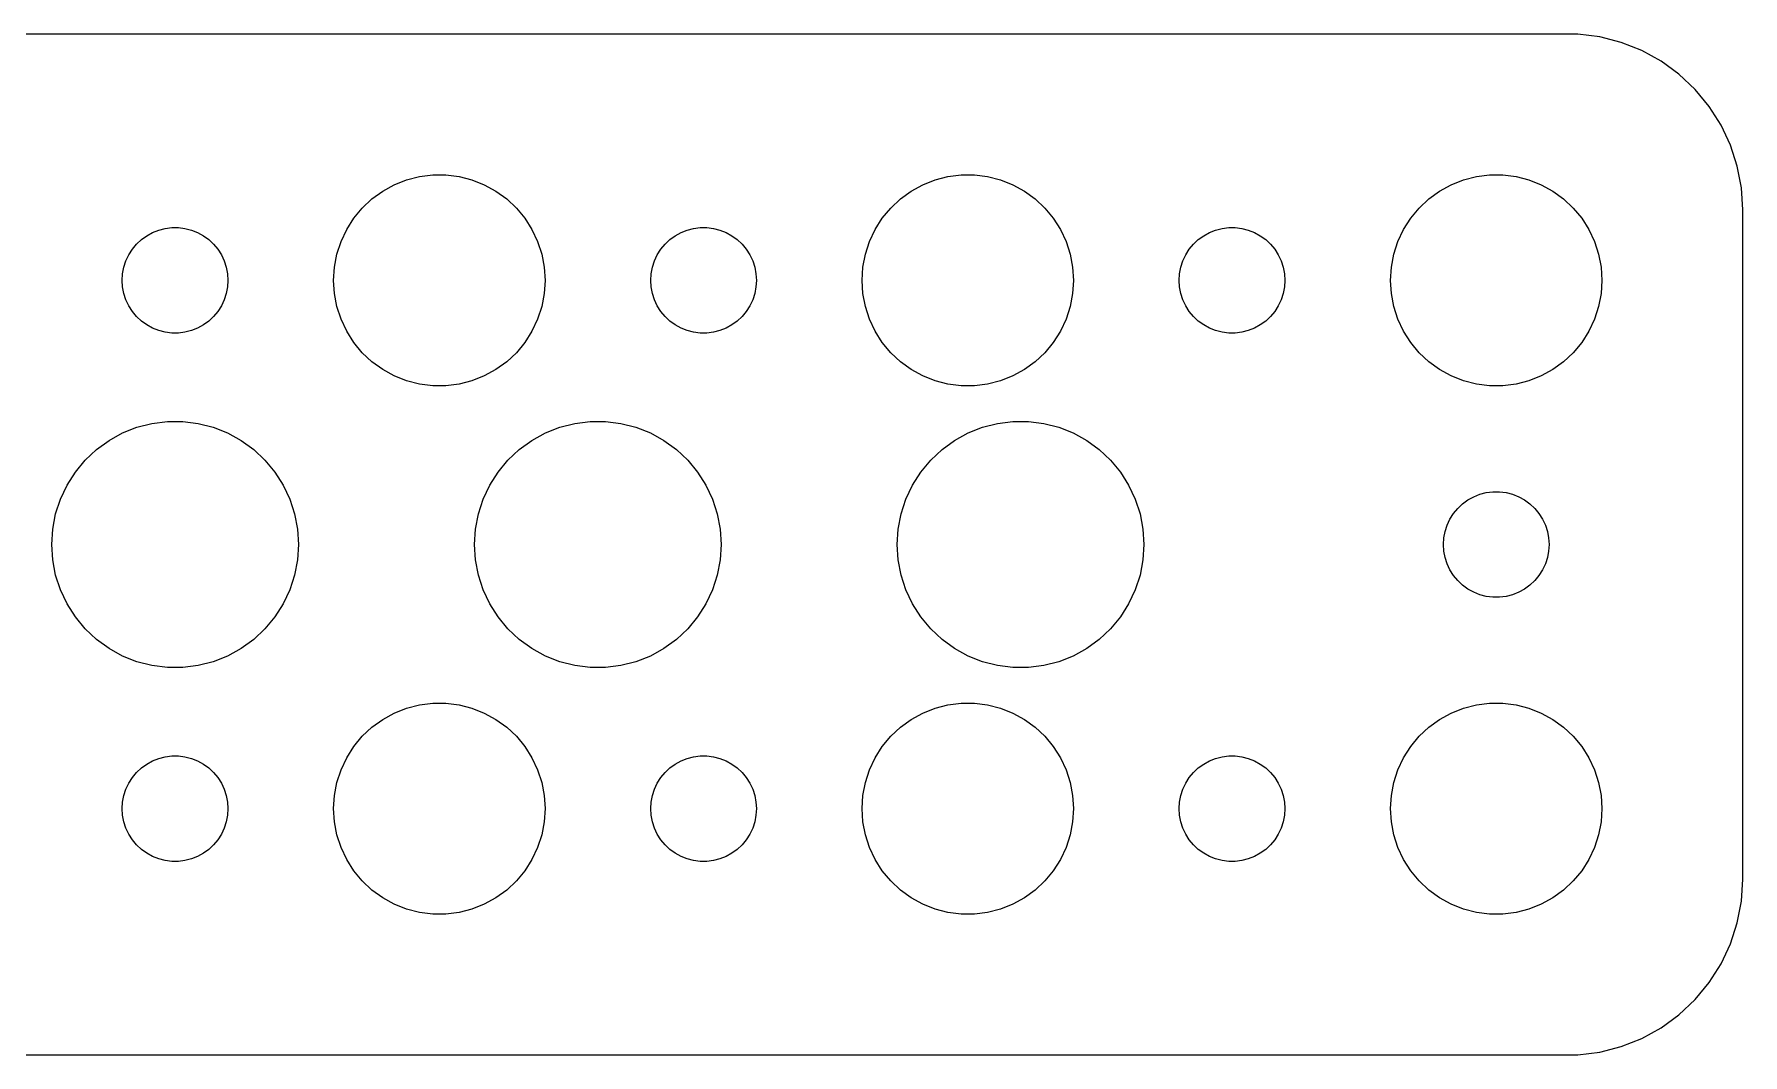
# Model space of a CAD drawing. Header units: metres. Extents: x -44.5 to 44.5, y -14.5 to 14.5.
# Drawn here: x -4 to 44.5, y -14.49 to 14.49 of the extents above; entities that cross this region are included whole.
import ezdxf

# ---------------------------------------------------------------- set-up
doc = ezdxf.new("R2010")
doc.units = ezdxf.units.M

msp = doc.modelspace()

# ---------------------------------------------------------------- linework, layer by layer
for p, q in [((39.8139, 14.4901), (-39.8139, 14.4901)), ((40.4369, 14.4114), (39.8139, 14.4901)), ((41.0451, 14.2553), (40.4369, 14.4114)), ((41.6289, 14.0241), (41.0451, 14.2553)), ((42.1791, 13.7216), (41.6289, 14.0241)), ((42.6871, 13.3526), (42.1791, 13.7216)), ((43.1448, 12.9227), (42.6871, 13.3526)), ((43.5451, 12.4389), (43.1448, 12.9227)), ((43.8815, 11.9088), (43.5451, 12.4389)), ((44.1489, 11.3406), (43.8815, 11.9088)), ((44.3429, 10.7434), (44.1489, 11.3406)), ((44.4606, 10.1267), (44.3429, 10.7434)), ((5.89252, 10.033), (6.22266, 10.2145)), ((6.22266, 10.2145), (6.57294, 10.3532)), ((6.57294, 10.3532), (6.93785, 10.4469)), ((6.93785, 10.4469), (7.31161, 10.4941)), ((7.31161, 10.4941), (7.68837, 10.4941)), ((7.68837, 10.4941), (8.06213, 10.4469)), ((8.06213, 10.4469), (8.42705, 10.3532)), ((8.42705, 10.3532), (8.77733, 10.2145)), ((8.77733, 10.2145), (9.10747, 10.033)), ((20.8925, 10.033), (21.2227, 10.2145)), ((21.2227, 10.2145), (21.5729, 10.3532)), ((21.5729, 10.3532), (21.9379, 10.4469)), ((21.9379, 10.4469), (22.3116, 10.4941)), ((22.3116, 10.4941), (22.6884, 10.4941)), ((22.6884, 10.4941), (23.0621, 10.4469)), ((23.0621, 10.4469), (23.427, 10.3532)), ((23.427, 10.3532), (23.7773, 10.2145)), ((23.7773, 10.2145), (24.1075, 10.033)), ((35.8925, 10.033), (36.2227, 10.2145)), ((36.2227, 10.2145), (36.5729, 10.3532)), ((36.5729, 10.3532), (36.9379, 10.4469)), ((36.9379, 10.4469), (37.3116, 10.4941)), ((37.3116, 10.4941), (37.6884, 10.4941)), ((37.6884, 10.4941), (38.0621, 10.4469)), ((38.0621, 10.4469), (38.427, 10.3532)), ((38.427, 10.3532), (38.7773, 10.2145)), ((38.7773, 10.2145), (39.1075, 10.033)), ((5.31308, 9.55363), (5.58772, 9.81154)), ((5.58772, 9.81154), (5.89252, 10.033)), ((9.10747, 10.033), (9.41226, 9.81154)), ((9.41226, 9.81154), (9.6869, 9.55363)), ((20.3131, 9.55363), (20.5877, 9.81154)), ((20.5877, 9.81154), (20.8925, 10.033)), ((24.1075, 10.033), (24.4123, 9.81154)), ((24.4123, 9.81154), (24.6869, 9.55363)), ((35.3131, 9.55363), (35.5877, 9.81154)), ((35.5877, 9.81154), (35.8925, 10.033)), ((39.1075, 10.033), (39.4123, 9.81154)), ((39.4123, 9.81154), (39.6869, 9.55363)), ((44.5, 9.5), (44.4606, 10.1267)), ((4.87108, 8.94525), (5.07294, 9.26335)), ((5.07294, 9.26335), (5.31308, 9.55363)), ((9.6869, 9.55363), (9.92705, 9.26335)), ((9.92705, 9.26335), (10.1289, 8.94525)), ((19.8711, 8.94525), (20.0729, 9.26335)), ((20.0729, 9.26335), (20.3131, 9.55363)), ((24.6869, 9.55363), (24.927, 9.26335)), ((24.927, 9.26335), (25.1289, 8.94525)), ((34.8711, 8.94525), (35.0729, 9.26335)), ((35.0729, 9.26335), (35.3131, 9.55363)), ((39.6869, 9.55363), (39.927, 9.26335)), ((39.927, 9.26335), (40.1289, 8.94525)), ((44.5, -9.5), (44.5, 9.5)), ((-0.956131, 8.65576), (-0.803726, 8.76648)), ((-0.803726, 8.76648), (-0.638657, 8.85724)), ((-0.638657, 8.85724), (-0.463516, 8.92657)), ((-0.463516, 8.92657), (-0.281067, 8.97342)), ((-0.281067, 8.97342), (-0.094177, 8.99704)), ((-0.094177, 8.99704), (0.094177, 8.99704)), ((0.094177, 8.99704), (0.281067, 8.97342)), ((0.281067, 8.97342), (0.463516, 8.92657)), ((0.463516, 8.92657), (0.638657, 8.85724)), ((0.638657, 8.85724), (0.803726, 8.76648)), ((0.803726, 8.76648), (0.956131, 8.65576)), ((4.71066, 8.60437), (4.87108, 8.94525)), ((10.1289, 8.94525), (10.2893, 8.60437)), ((14.0439, 8.65576), (14.1963, 8.76648)), ((14.1963, 8.76648), (14.3613, 8.85724)), ((14.3613, 8.85724), (14.5365, 8.92657)), ((14.5365, 8.92657), (14.7189, 8.97342)), ((14.7189, 8.97342), (14.9058, 8.99704)), ((14.9058, 8.99704), (15.0942, 8.99704)), ((15.0942, 8.99704), (15.2811, 8.97342)), ((15.2811, 8.97342), (15.4635, 8.92657)), ((15.4635, 8.92657), (15.6387, 8.85724)), ((15.6387, 8.85724), (15.8037, 8.76648)), ((15.8037, 8.76648), (15.9561, 8.65576)), ((19.7107, 8.60437), (19.8711, 8.94525)), ((25.1289, 8.94525), (25.2893, 8.60437)), ((29.0439, 8.65576), (29.1963, 8.76648)), ((29.1963, 8.76648), (29.3613, 8.85724)), ((29.3613, 8.85724), (29.5365, 8.92657)), ((29.5365, 8.92657), (29.7189, 8.97342)), ((29.7189, 8.97342), (29.9058, 8.99704)), ((29.9058, 8.99704), (30.0942, 8.99704)), ((30.0942, 8.99704), (30.2811, 8.97342)), ((30.2811, 8.97342), (30.4635, 8.92657)), ((30.4635, 8.92657), (30.6387, 8.85724)), ((30.6387, 8.85724), (30.8037, 8.76648)), ((30.8037, 8.76648), (30.9561, 8.65576)), ((34.7107, 8.60437), (34.8711, 8.94525)), ((40.1289, 8.94525), (40.2893, 8.60437)), ((-1.31445, 8.22263), (-1.21352, 8.38167)), ((-1.21352, 8.38167), (-1.09344, 8.52681)), ((-1.09344, 8.52681), (-0.956131, 8.65576)), ((0.956131, 8.65576), (1.09344, 8.52681)), ((1.09344, 8.52681), (1.21352, 8.38167)), ((1.21352, 8.38167), (1.31445, 8.22263)), ((4.52365, 7.87599), (4.59424, 8.24606)), ((4.59424, 8.24606), (4.71066, 8.60437)), ((10.2893, 8.60437), (10.4057, 8.24606)), ((10.4057, 8.24606), (10.4763, 7.87599)), ((13.6855, 8.22263), (13.7865, 8.38167)), ((13.7865, 8.38167), (13.9065, 8.52681)), ((13.9065, 8.52681), (14.0439, 8.65576)), ((15.9561, 8.65576), (16.0934, 8.52681)), ((16.0934, 8.52681), (16.2135, 8.38167)), ((16.2135, 8.38167), (16.3145, 8.22263)), ((19.5237, 7.87599), (19.5942, 8.24606)), ((19.5942, 8.24606), (19.7107, 8.60437)), ((25.2893, 8.60437), (25.4057, 8.24606)), ((25.4057, 8.24606), (25.4763, 7.87599)), ((28.6855, 8.22263), (28.7865, 8.38167)), ((28.7865, 8.38167), (28.9065, 8.52681)), ((28.9065, 8.52681), (29.0439, 8.65576)), ((30.9561, 8.65576), (31.0934, 8.52681)), ((31.0934, 8.52681), (31.2135, 8.38167)), ((31.2135, 8.38167), (31.3145, 8.22263)), ((34.5237, 7.87599), (34.5942, 8.24606)), ((34.5942, 8.24606), (34.7107, 8.60437)), ((40.2893, 8.60437), (40.4057, 8.24606)), ((40.4057, 8.24606), (40.4763, 7.87599)), ((-1.48816, 7.68799), (-1.45287, 7.87303)), ((-1.45287, 7.87303), (-1.39465, 8.05219)), ((-1.39465, 8.05219), (-1.31445, 8.22263)), ((1.31445, 8.22263), (1.39465, 8.05219)), ((1.39465, 8.05219), (1.45287, 7.87303)), ((1.45287, 7.87303), (1.48816, 7.68799)), ((4.5, 7.5), (4.52365, 7.87599)), ((10.4763, 7.87599), (10.5, 7.5)), ((13.5118, 7.68799), (13.5471, 7.87303)), ((13.5471, 7.87303), (13.6053, 8.05219)), ((13.6053, 8.05219), (13.6855, 8.22263)), ((16.3145, 8.22263), (16.3947, 8.05219)), ((16.3947, 8.05219), (16.4529, 7.87303)), ((16.4529, 7.87303), (16.4882, 7.68799)), ((19.5, 7.5), (19.5237, 7.87599)), ((25.4763, 7.87599), (25.5, 7.5)), ((28.5118, 7.68799), (28.5471, 7.87303)), ((28.5471, 7.87303), (28.6053, 8.05219)), ((28.6053, 8.05219), (28.6855, 8.22263)), ((31.3145, 8.22263), (31.3947, 8.05219)), ((31.3947, 8.05219), (31.4529, 7.87303)), ((31.4529, 7.87303), (31.4882, 7.68799)), ((34.5, 7.5), (34.5237, 7.87599)), ((40.4763, 7.87599), (40.5, 7.5)), ((-1.5, 7.5), (-1.48816, 7.68799)), ((-1.48816, 7.312), (-1.5, 7.5)), ((-1.45287, 7.12695), (-1.48816, 7.312)), ((1.48816, 7.312), (1.45287, 7.12695)), ((1.48816, 7.68799), (1.5, 7.5)), ((1.5, 7.5), (1.48816, 7.312)), ((4.52365, 7.12399), (4.5, 7.5)), ((10.5, 7.5), (10.4763, 7.12399)), ((13.5, 7.5), (13.5118, 7.68799)), ((13.5118, 7.312), (13.5, 7.5)), ((13.5471, 7.12695), (13.5118, 7.312)), ((16.4882, 7.312), (16.4529, 7.12695)), ((16.4882, 7.68799), (16.5, 7.5)), ((16.5, 7.5), (16.4882, 7.312)), ((19.5237, 7.12399), (19.5, 7.5)), ((25.5, 7.5), (25.4763, 7.12399)), ((28.5, 7.5), (28.5118, 7.68799)), ((28.5118, 7.312), (28.5, 7.5)), ((28.5471, 7.12695), (28.5118, 7.312)), ((31.4882, 7.312), (31.4529, 7.12695)), ((31.4882, 7.68799), (31.5, 7.5)), ((31.5, 7.5), (31.4882, 7.312)), ((34.5237, 7.12399), (34.5, 7.5)), ((40.5, 7.5), (40.4763, 7.12399)), ((-1.39465, 6.9478), (-1.45287, 7.12695)), ((-1.31445, 6.77736), (-1.39465, 6.9478)), ((1.39465, 6.9478), (1.31445, 6.77736)), ((1.45287, 7.12695), (1.39465, 6.9478)), ((4.59424, 6.75392), (4.52365, 7.12399)), ((10.4763, 7.12399), (10.4057, 6.75392)), ((13.6053, 6.9478), (13.5471, 7.12695)), ((13.6855, 6.77736), (13.6053, 6.9478)), ((16.3947, 6.9478), (16.3145, 6.77736)), ((16.4529, 7.12695), (16.3947, 6.9478)), ((19.5942, 6.75392), (19.5237, 7.12399)), ((25.4763, 7.12399), (25.4057, 6.75392)), ((28.6053, 6.9478), (28.5471, 7.12695)), ((28.6855, 6.77736), (28.6053, 6.9478)), ((31.3947, 6.9478), (31.3145, 6.77736)), ((31.4529, 7.12695), (31.3947, 6.9478)), ((34.5942, 6.75392), (34.5237, 7.12399)), ((40.4763, 7.12399), (40.4057, 6.75392)), ((-1.21352, 6.61832), (-1.31445, 6.77736)), ((-1.09344, 6.47318), (-1.21352, 6.61832)), ((-0.956131, 6.34422), (-1.09344, 6.47318)), ((-0.803726, 6.23351), (-0.956131, 6.34422)), ((0.956131, 6.34422), (0.803726, 6.23351)), ((1.09344, 6.47318), (0.956131, 6.34422)), ((1.21352, 6.61832), (1.09344, 6.47318)), ((1.31445, 6.77736), (1.21352, 6.61832)), ((4.71066, 6.39561), (4.59424, 6.75392)), ((4.87108, 6.05473), (4.71066, 6.39561)), ((10.2893, 6.39561), (10.1289, 6.05473)), ((10.4057, 6.75392), (10.2893, 6.39561)), ((13.7865, 6.61832), (13.6855, 6.77736)), ((13.9065, 6.47318), (13.7865, 6.61832)), ((14.0439, 6.34422), (13.9065, 6.47318)), ((14.1963, 6.23351), (14.0439, 6.34422)), ((15.9561, 6.34422), (15.8037, 6.23351)), ((16.0934, 6.47318), (15.9561, 6.34422)), ((16.2135, 6.61832), (16.0934, 6.47318)), ((16.3145, 6.77736), (16.2135, 6.61832)), ((19.7107, 6.39561), (19.5942, 6.75392)), ((19.8711, 6.05473), (19.7107, 6.39561)), ((25.2893, 6.39561), (25.1289, 6.05473)), ((25.4057, 6.75392), (25.2893, 6.39561)), ((28.7865, 6.61832), (28.6855, 6.77736)), ((28.9065, 6.47318), (28.7865, 6.61832)), ((29.0439, 6.34422), (28.9065, 6.47318)), ((29.1963, 6.23351), (29.0439, 6.34422)), ((30.9561, 6.34422), (30.8037, 6.23351)), ((31.0934, 6.47318), (30.9561, 6.34422)), ((31.2135, 6.61832), (31.0934, 6.47318)), ((31.3145, 6.77736), (31.2135, 6.61832)), ((34.7107, 6.39561), (34.5942, 6.75392)), ((34.8711, 6.05473), (34.7107, 6.39561)), ((40.2893, 6.39561), (40.1289, 6.05473)), ((40.4057, 6.75392), (40.2893, 6.39561)), ((-0.638657, 6.14275), (-0.803726, 6.23351)), ((-0.463516, 6.07341), (-0.638657, 6.14275)), ((-0.281067, 6.02657), (-0.463516, 6.07341)), ((-0.094177, 6.00294), (-0.281067, 6.02657)), ((0.094177, 6.00294), (-0.094177, 6.00294)), ((0.281067, 6.02657), (0.094177, 6.00294)), ((0.463516, 6.07341), (0.281067, 6.02657)), ((0.638657, 6.14275), (0.463516, 6.07341)), ((0.803726, 6.23351), (0.638657, 6.14275)), ((5.07294, 5.73663), (4.87108, 6.05473)), ((10.1289, 6.05473), (9.92705, 5.73663)), ((14.3613, 6.14275), (14.1963, 6.23351)), ((14.5365, 6.07341), (14.3613, 6.14275)), ((14.7189, 6.02657), (14.5365, 6.07341)), ((14.9058, 6.00294), (14.7189, 6.02657)), ((15.0942, 6.00294), (14.9058, 6.00294)), ((15.2811, 6.02657), (15.0942, 6.00294)), ((15.4635, 6.07341), (15.2811, 6.02657)), ((15.6387, 6.14275), (15.4635, 6.07341)), ((15.8037, 6.23351), (15.6387, 6.14275)), ((20.0729, 5.73663), (19.8711, 6.05473)), ((25.1289, 6.05473), (24.927, 5.73663)), ((29.3613, 6.14275), (29.1963, 6.23351)), ((29.5365, 6.07341), (29.3613, 6.14275)), ((29.7189, 6.02657), (29.5365, 6.07341)), ((29.9058, 6.00294), (29.7189, 6.02657)), ((30.0942, 6.00294), (29.9058, 6.00294)), ((30.2811, 6.02657), (30.0942, 6.00294)), ((30.4635, 6.07341), (30.2811, 6.02657)), ((30.6387, 6.14275), (30.4635, 6.07341)), ((30.8037, 6.23351), (30.6387, 6.14275)), ((35.0729, 5.73663), (34.8711, 6.05473)), ((40.1289, 6.05473), (39.927, 5.73663)), ((5.31308, 5.44635), (5.07294, 5.73663)), ((5.58772, 5.18845), (5.31308, 5.44635)), ((9.6869, 5.44635), (9.41226, 5.18845)), ((9.92705, 5.73663), (9.6869, 5.44635)), ((20.3131, 5.44635), (20.0729, 5.73663)), ((20.5877, 5.18845), (20.3131, 5.44635)), ((24.6869, 5.44635), (24.4123, 5.18845)), ((24.927, 5.73663), (24.6869, 5.44635)), ((35.3131, 5.44635), (35.0729, 5.73663)), ((35.5877, 5.18845), (35.3131, 5.44635)), ((39.6869, 5.44635), (39.4123, 5.18845)), ((39.927, 5.73663), (39.6869, 5.44635)), ((5.89252, 4.96701), (5.58772, 5.18845)), ((6.22266, 4.78551), (5.89252, 4.96701)), ((9.10747, 4.96701), (8.77733, 4.78551)), ((9.41226, 5.18845), (9.10747, 4.96701)), ((20.8925, 4.96701), (20.5877, 5.18845)), ((21.2227, 4.78551), (20.8925, 4.96701)), ((24.1075, 4.96701), (23.7773, 4.78551)), ((24.4123, 5.18845), (24.1075, 4.96701)), ((35.8925, 4.96701), (35.5877, 5.18845)), ((36.2227, 4.78551), (35.8925, 4.96701)), ((39.1075, 4.96701), (38.7773, 4.78551)), ((39.4123, 5.18845), (39.1075, 4.96701)), ((6.57294, 4.64682), (6.22266, 4.78551)), ((6.93785, 4.55313), (6.57294, 4.64682)), ((7.31161, 4.50591), (6.93785, 4.55313)), ((7.68837, 4.50591), (7.31161, 4.50591)), ((8.06213, 4.55313), (7.68837, 4.50591)), ((8.42705, 4.64682), (8.06213, 4.55313)), ((8.77733, 4.78551), (8.42705, 4.64682)), ((21.5729, 4.64682), (21.2227, 4.78551)), ((21.9379, 4.55313), (21.5729, 4.64682)), ((22.3116, 4.50591), (21.9379, 4.55313)), ((22.6884, 4.50591), (22.3116, 4.50591)), ((23.0621, 4.55313), (22.6884, 4.50591)), ((23.427, 4.64682), (23.0621, 4.55313)), ((23.7773, 4.78551), (23.427, 4.64682)), ((36.5729, 4.64682), (36.2227, 4.78551)), ((36.9379, 4.55313), (36.5729, 4.64682)), ((37.3116, 4.50591), (36.9379, 4.55313)), ((37.6884, 4.50591), (37.3116, 4.50591)), ((38.0621, 4.55313), (37.6884, 4.50591)), ((38.427, 4.64682), (38.0621, 4.55313)), ((38.7773, 4.78551), (38.427, 4.64682)), ((-1.08156, 3.32869), (-0.655823, 3.438)), ((-0.655823, 3.438), (-0.219757, 3.49309)), ((-0.219757, 3.49309), (0.219757, 3.49309)), ((0.219757, 3.49309), (0.655823, 3.438)), ((0.655823, 3.438), (1.08156, 3.32869)), ((10.9184, 3.32869), (11.3442, 3.438)), ((11.3442, 3.438), (11.7802, 3.49309)), ((11.7802, 3.49309), (12.2198, 3.49309)), ((12.2198, 3.49309), (12.6558, 3.438)), ((12.6558, 3.438), (13.0816, 3.32869)), ((22.9184, 3.32869), (23.3442, 3.438)), ((23.3442, 3.438), (23.7802, 3.49309)), ((23.7802, 3.49309), (24.2198, 3.49309)), ((24.2198, 3.49309), (24.6558, 3.438)), ((24.6558, 3.438), (25.0816, 3.32869)), ((-2.23097, 2.69679), (-1.87538, 2.95514)), ((-1.87538, 2.95514), (-1.49022, 3.16689)), ((-1.49022, 3.16689), (-1.08156, 3.32869)), ((1.08156, 3.32869), (1.49022, 3.16689)), ((1.49022, 3.16689), (1.87538, 2.95514)), ((1.87538, 2.95514), (2.23097, 2.69679)), ((9.76901, 2.69679), (10.1246, 2.95514)), ((10.1246, 2.95514), (10.5098, 3.16689)), ((10.5098, 3.16689), (10.9184, 3.32869)), ((13.0816, 3.32869), (13.4902, 3.16689)), ((13.4902, 3.16689), (13.8754, 2.95514)), ((13.8754, 2.95514), (14.231, 2.69679)), ((21.769, 2.69679), (22.1246, 2.95514)), ((22.1246, 2.95514), (22.5098, 3.16689)), ((22.5098, 3.16689), (22.9184, 3.32869)), ((25.0816, 3.32869), (25.4902, 3.16689)), ((25.4902, 3.16689), (25.8754, 2.95514)), ((25.8754, 2.95514), (26.231, 2.69679)), ((-2.55138, 2.3959), (-2.23097, 2.69679)), ((2.23097, 2.69679), (2.55138, 2.3959)), ((9.44861, 2.3959), (9.76901, 2.69679)), ((14.231, 2.69679), (14.5514, 2.3959)), ((21.4486, 2.3959), (21.769, 2.69679)), ((26.231, 2.69679), (26.5514, 2.3959)), ((-3.06706, 1.68613), (-2.83156, 2.05724)), ((-2.83156, 2.05724), (-2.55138, 2.3959)), ((2.55138, 2.3959), (2.83156, 2.05724)), ((2.83156, 2.05724), (3.06706, 1.68613)), ((8.93292, 1.68613), (9.16843, 2.05724)), ((9.16843, 2.05724), (9.44861, 2.3959)), ((14.5514, 2.3959), (14.8316, 2.05724)), ((14.8316, 2.05724), (15.0671, 1.68613)), ((20.9329, 1.68613), (21.1684, 2.05724)), ((21.1684, 2.05724), (21.4486, 2.3959)), ((26.5514, 2.3959), (26.8316, 2.05724)), ((26.8316, 2.05724), (27.0671, 1.68613)), ((-3.25421, 1.28842), (-3.06706, 1.68613)), ((3.06706, 1.68613), (3.25421, 1.28842)), ((8.74577, 1.28842), (8.93292, 1.68613)), ((15.0671, 1.68613), (15.2542, 1.28842)), ((20.7458, 1.28842), (20.9329, 1.68613)), ((27.0671, 1.68613), (27.2542, 1.28842)), ((37.0365, 1.42657), (37.2189, 1.47342)), ((37.2189, 1.47342), (37.4058, 1.49704)), ((37.4058, 1.49704), (37.5942, 1.49704)), ((37.5942, 1.49704), (37.7811, 1.47342)), ((37.7811, 1.47342), (37.9635, 1.42657)), ((-3.39003, 0.870407), (-3.25421, 1.28842)), ((3.25421, 1.28842), (3.39003, 0.870407)), ((8.60995, 0.870407), (8.74577, 1.28842)), ((15.2542, 1.28842), (15.39, 0.870407)), ((20.61, 0.870407), (20.7458, 1.28842)), ((27.2542, 1.28842), (27.39, 0.870407)), ((36.2865, 0.881668), (36.4065, 1.02681)), ((36.4065, 1.02681), (36.5439, 1.15576)), ((36.5439, 1.15576), (36.6963, 1.26648)), ((36.6963, 1.26648), (36.8613, 1.35724)), ((36.8613, 1.35724), (37.0365, 1.42657)), ((37.9635, 1.42657), (38.1387, 1.35724)), ((38.1387, 1.35724), (38.3037, 1.26648)), ((38.3037, 1.26648), (38.4561, 1.15576)), ((38.4561, 1.15576), (38.5934, 1.02681)), ((38.5934, 1.02681), (38.7135, 0.881668)), ((-3.4724, 0.43866), (-3.39003, 0.870407)), ((3.39003, 0.870407), (3.4724, 0.43866)), ((8.52759, 0.43866), (8.60995, 0.870407)), ((15.39, 0.870407), (15.4724, 0.43866)), ((20.5276, 0.43866), (20.61, 0.870407)), ((27.39, 0.870407), (27.4724, 0.43866)), ((36.0471, 0.373032), (36.1053, 0.552185)), ((36.1053, 0.552185), (36.1855, 0.722626)), ((36.1855, 0.722626), (36.2865, 0.881668)), ((38.7135, 0.881668), (38.8145, 0.722626)), ((38.8145, 0.722626), (38.8947, 0.552185)), ((38.8947, 0.552185), (38.9529, 0.373032)), ((-3.5, 0), (-3.4724, 0.43866)), ((-3.4724, -0.43866), (-3.5, 0)), ((3.4724, 0.43866), (3.5, 0)), ((3.5, 0), (3.4724, -0.43866)), ((8.5, 0), (8.52759, 0.43866)), ((8.52759, -0.43866), (8.5, 0)), ((15.4724, 0.43866), (15.5, 0)), ((15.5, 0), (15.4724, -0.43866)), ((20.5, 0), (20.5276, 0.43866)), ((20.5276, -0.43866), (20.5, 0)), ((27.4724, 0.43866), (27.5, 0)), ((27.5, 0), (27.4724, -0.43866)), ((36, 0), (36.0118, 0.187988)), ((36.0118, -0.187988), (36, 0)), ((36.0118, 0.187988), (36.0471, 0.373032)), ((38.9529, 0.373032), (38.9882, 0.187988)), ((38.9882, 0.187988), (39, 0)), ((39, 0), (38.9882, -0.187988)), ((-3.39003, -0.870407), (-3.4724, -0.43866)), ((3.4724, -0.43866), (3.39003, -0.870407)), ((8.60995, -0.870407), (8.52759, -0.43866)), ((15.4724, -0.43866), (15.39, -0.870407)), ((20.61, -0.870407), (20.5276, -0.43866)), ((27.4724, -0.43866), (27.39, -0.870407)), ((36.0471, -0.373032), (36.0118, -0.187988)), ((36.1053, -0.552185), (36.0471, -0.373032)), ((38.9529, -0.373032), (38.8947, -0.552185)), ((38.9882, -0.187988), (38.9529, -0.373032)), ((-3.25421, -1.28842), (-3.39003, -0.870407)), ((3.39003, -0.870407), (3.25421, -1.28842)), ((8.74577, -1.28842), (8.60995, -0.870407)), ((15.39, -0.870407), (15.2542, -1.28842)), ((20.7458, -1.28842), (20.61, -0.870407)), ((27.39, -0.870407), (27.2542, -1.28842)), ((36.1855, -0.722626), (36.1053, -0.552185)), ((36.2865, -0.881668), (36.1855, -0.722626)), ((36.4065, -1.02681), (36.2865, -0.881668)), ((38.7135, -0.881668), (38.5934, -1.02681)), ((38.8145, -0.722626), (38.7135, -0.881668)), ((38.8947, -0.552185), (38.8145, -0.722626)), ((-3.06706, -1.68613), (-3.25421, -1.28842)), ((3.25421, -1.28842), (3.06706, -1.68613)), ((8.93292, -1.68613), (8.74577, -1.28842)), ((15.2542, -1.28842), (15.0671, -1.68613)), ((20.9329, -1.68613), (20.7458, -1.28842)), ((27.2542, -1.28842), (27.0671, -1.68613)), ((36.5439, -1.15576), (36.4065, -1.02681)), ((36.6963, -1.26648), (36.5439, -1.15576)), ((36.8613, -1.35724), (36.6963, -1.26648)), ((37.0365, -1.42657), (36.8613, -1.35724)), ((37.2189, -1.47342), (37.0365, -1.42657)), ((37.9635, -1.42657), (37.7811, -1.47342)), ((38.1387, -1.35724), (37.9635, -1.42657)), ((38.3037, -1.26648), (38.1387, -1.35724)), ((38.4561, -1.15576), (38.3037, -1.26648)), ((38.5934, -1.02681), (38.4561, -1.15576)), ((-2.83156, -2.05724), (-3.06706, -1.68613)), ((3.06706, -1.68613), (2.83156, -2.05724)), ((9.16843, -2.05724), (8.93292, -1.68613)), ((15.0671, -1.68613), (14.8316, -2.05724)), ((21.1684, -2.05724), (20.9329, -1.68613)), ((27.0671, -1.68613), (26.8316, -2.05724)), ((37.4058, -1.49704), (37.2189, -1.47342)), ((37.5942, -1.49704), (37.4058, -1.49704)), ((37.7811, -1.47342), (37.5942, -1.49704)), ((-2.55138, -2.3959), (-2.83156, -2.05724)), ((-2.23097, -2.69679), (-2.55138, -2.3959)), ((2.55138, -2.3959), (2.23097, -2.69679)), ((2.83156, -2.05724), (2.55138, -2.3959)), ((9.44861, -2.3959), (9.16843, -2.05724)), ((9.76901, -2.69679), (9.44861, -2.3959)), ((14.5514, -2.3959), (14.231, -2.69679)), ((14.8316, -2.05724), (14.5514, -2.3959)), ((21.4486, -2.3959), (21.1684, -2.05724)), ((21.769, -2.69679), (21.4486, -2.3959)), ((26.5514, -2.3959), (26.231, -2.69679)), ((26.8316, -2.05724), (26.5514, -2.3959)), ((-1.87538, -2.95514), (-2.23097, -2.69679)), ((2.23097, -2.69679), (1.87538, -2.95514)), ((10.1246, -2.95514), (9.76901, -2.69679)), ((14.231, -2.69679), (13.8754, -2.95514)), ((22.1246, -2.95514), (21.769, -2.69679)), ((26.231, -2.69679), (25.8754, -2.95514)), ((-1.49022, -3.16689), (-1.87538, -2.95514)), ((-1.08156, -3.32869), (-1.49022, -3.16689)), ((-0.655823, -3.438), (-1.08156, -3.32869)), ((1.08156, -3.32869), (0.655823, -3.438)), ((1.49022, -3.16689), (1.08156, -3.32869)), ((1.87538, -2.95514), (1.49022, -3.16689)), ((10.5098, -3.16689), (10.1246, -2.95514)), ((10.9184, -3.32869), (10.5098, -3.16689)), ((11.3442, -3.438), (10.9184, -3.32869)), ((13.0816, -3.32869), (12.6558, -3.438)), ((13.4902, -3.16689), (13.0816, -3.32869)), ((13.8754, -2.95514), (13.4902, -3.16689)), ((22.5098, -3.16689), (22.1246, -2.95514)), ((22.9184, -3.32869), (22.5098, -3.16689)), ((23.3442, -3.438), (22.9184, -3.32869)), ((25.0816, -3.32869), (24.6558, -3.438)), ((25.4902, -3.16689), (25.0816, -3.32869)), ((25.8754, -2.95514), (25.4902, -3.16689)), ((-0.219757, -3.49309), (-0.655823, -3.438)), ((0.219757, -3.49309), (-0.219757, -3.49309)), ((0.655823, -3.438), (0.219757, -3.49309)), ((11.7802, -3.49309), (11.3442, -3.438)), ((12.2198, -3.49309), (11.7802, -3.49309)), ((12.6558, -3.438), (12.2198, -3.49309)), ((23.7802, -3.49309), (23.3442, -3.438)), ((24.2198, -3.49309), (23.7802, -3.49309)), ((24.6558, -3.438), (24.2198, -3.49309)), ((5.89252, -4.96701), (6.22266, -4.78551)), ((6.22266, -4.78551), (6.57294, -4.64682)), ((6.57294, -4.64682), (6.93785, -4.55313)), ((6.93785, -4.55313), (7.31161, -4.50591)), ((7.31161, -4.50591), (7.68837, -4.50591)), ((7.68837, -4.50591), (8.06213, -4.55313)), ((8.06213, -4.55313), (8.42705, -4.64682)), ((8.42705, -4.64682), (8.77733, -4.78551)), ((8.77733, -4.78551), (9.10747, -4.96701)), ((20.8925, -4.96701), (21.2227, -4.78551)), ((21.2227, -4.78551), (21.5729, -4.64682)), ((21.5729, -4.64682), (21.9379, -4.55313)), ((21.9379, -4.55313), (22.3116, -4.50591)), ((22.3116, -4.50591), (22.6884, -4.50591)), ((22.6884, -4.50591), (23.0621, -4.55313)), ((23.0621, -4.55313), (23.427, -4.64682)), ((23.427, -4.64682), (23.7773, -4.78551)), ((23.7773, -4.78551), (24.1075, -4.96701)), ((35.8925, -4.96701), (36.2227, -4.78551)), ((36.2227, -4.78551), (36.5729, -4.64682)), ((36.5729, -4.64682), (36.9379, -4.55313)), ((36.9379, -4.55313), (37.3116, -4.50591)), ((37.3116, -4.50591), (37.6884, -4.50591)), ((37.6884, -4.50591), (38.0621, -4.55313)), ((38.0621, -4.55313), (38.427, -4.64682)), ((38.427, -4.64682), (38.7773, -4.78551)), ((38.7773, -4.78551), (39.1075, -4.96701)), ((5.31308, -5.44635), (5.58772, -5.18845)), ((5.58772, -5.18845), (5.89252, -4.96701)), ((9.10747, -4.96701), (9.41226, -5.18845)), ((9.41226, -5.18845), (9.6869, -5.44635)), ((20.3131, -5.44635), (20.5877, -5.18845)), ((20.5877, -5.18845), (20.8925, -4.96701)), ((24.1075, -4.96701), (24.4123, -5.18845)), ((24.4123, -5.18845), (24.6869, -5.44635)), ((35.3131, -5.44635), (35.5877, -5.18845)), ((35.5877, -5.18845), (35.8925, -4.96701)), ((39.1075, -4.96701), (39.4123, -5.18845)), ((39.4123, -5.18845), (39.6869, -5.44635)), ((4.87108, -6.05473), (5.07294, -5.73663)), ((5.07294, -5.73663), (5.31308, -5.44635)), ((9.6869, -5.44635), (9.92705, -5.73663)), ((9.92705, -5.73663), (10.1289, -6.05473)), ((19.8711, -6.05473), (20.0729, -5.73663)), ((20.0729, -5.73663), (20.3131, -5.44635)), ((24.6869, -5.44635), (24.927, -5.73663)), ((24.927, -5.73663), (25.1289, -6.05473)), ((34.8711, -6.05473), (35.0729, -5.73663)), ((35.0729, -5.73663), (35.3131, -5.44635)), ((39.6869, -5.44635), (39.927, -5.73663)), ((39.927, -5.73663), (40.1289, -6.05473)), ((-0.956131, -6.34422), (-0.803726, -6.23351)), ((-0.803726, -6.23351), (-0.638657, -6.14275)), ((-0.638657, -6.14275), (-0.463516, -6.07341)), ((-0.463516, -6.07341), (-0.281067, -6.02657)), ((-0.281067, -6.02657), (-0.094177, -6.00294)), ((-0.094177, -6.00294), (0.094177, -6.00294)), ((0.094177, -6.00294), (0.281067, -6.02657)), ((0.281067, -6.02657), (0.463516, -6.07341)), ((0.463516, -6.07341), (0.638657, -6.14275)), ((0.638657, -6.14275), (0.803726, -6.23351)), ((0.803726, -6.23351), (0.956131, -6.34422)), ((4.71066, -6.39561), (4.87108, -6.05473)), ((10.1289, -6.05473), (10.2893, -6.39561)), ((14.0439, -6.34422), (14.1963, -6.23351)), ((14.1963, -6.23351), (14.3613, -6.14275)), ((14.3613, -6.14275), (14.5365, -6.07341)), ((14.5365, -6.07341), (14.7189, -6.02657)), ((14.7189, -6.02657), (14.9058, -6.00294)), ((14.9058, -6.00294), (15.0942, -6.00294)), ((15.0942, -6.00294), (15.2811, -6.02657)), ((15.2811, -6.02657), (15.4635, -6.07341)), ((15.4635, -6.07341), (15.6387, -6.14275)), ((15.6387, -6.14275), (15.8037, -6.23351)), ((15.8037, -6.23351), (15.9561, -6.34422)), ((19.7107, -6.39561), (19.8711, -6.05473)), ((25.1289, -6.05473), (25.2893, -6.39561)), ((29.0439, -6.34422), (29.1963, -6.23351)), ((29.1963, -6.23351), (29.3613, -6.14275)), ((29.3613, -6.14275), (29.5365, -6.07341)), ((29.5365, -6.07341), (29.7189, -6.02657)), ((29.7189, -6.02657), (29.9058, -6.00294)), ((29.9058, -6.00294), (30.0942, -6.00294)), ((30.0942, -6.00294), (30.2811, -6.02657)), ((30.2811, -6.02657), (30.4635, -6.07341)), ((30.4635, -6.07341), (30.6387, -6.14275)), ((30.6387, -6.14275), (30.8037, -6.23351)), ((30.8037, -6.23351), (30.9561, -6.34422)), ((34.7107, -6.39561), (34.8711, -6.05473)), ((40.1289, -6.05473), (40.2893, -6.39561)), ((-1.39465, -6.9478), (-1.31445, -6.77736)), ((-1.31445, -6.77736), (-1.21352, -6.61832)), ((-1.21352, -6.61832), (-1.09344, -6.47318)), ((-1.09344, -6.47318), (-0.956131, -6.34422)), ((0.956131, -6.34422), (1.09344, -6.47318)), ((1.09344, -6.47318), (1.21352, -6.61832)), ((1.21352, -6.61832), (1.31445, -6.77736)), ((1.31445, -6.77736), (1.39465, -6.9478)), ((4.52365, -7.12399), (4.59424, -6.75392)), ((4.59424, -6.75392), (4.71066, -6.39561)), ((10.2893, -6.39561), (10.4057, -6.75392)), ((10.4057, -6.75392), (10.4763, -7.12399)), ((13.6053, -6.9478), (13.6855, -6.77736)), ((13.6855, -6.77736), (13.7865, -6.61832)), ((13.7865, -6.61832), (13.9065, -6.47318)), ((13.9065, -6.47318), (14.0439, -6.34422)), ((15.9561, -6.34422), (16.0934, -6.47318)), ((16.0934, -6.47318), (16.2135, -6.61832)), ((16.2135, -6.61832), (16.3145, -6.77736)), ((16.3145, -6.77736), (16.3947, -6.9478)), ((19.5237, -7.12399), (19.5942, -6.75392)), ((19.5942, -6.75392), (19.7107, -6.39561)), ((25.2893, -6.39561), (25.4057, -6.75392)), ((25.4057, -6.75392), (25.4763, -7.12399)), ((28.6053, -6.9478), (28.6855, -6.77736)), ((28.6855, -6.77736), (28.7865, -6.61832)), ((28.7865, -6.61832), (28.9065, -6.47318)), ((28.9065, -6.47318), (29.0439, -6.34422)), ((30.9561, -6.34422), (31.0934, -6.47318)), ((31.0934, -6.47318), (31.2135, -6.61832)), ((31.2135, -6.61832), (31.3145, -6.77736)), ((31.3145, -6.77736), (31.3947, -6.9478)), ((34.5237, -7.12399), (34.5942, -6.75392)), ((34.5942, -6.75392), (34.7107, -6.39561)), ((40.2893, -6.39561), (40.4057, -6.75392)), ((40.4057, -6.75392), (40.4763, -7.12399)), ((-1.48816, -7.312), (-1.45287, -7.12695)), ((-1.45287, -7.12695), (-1.39465, -6.9478)), ((1.39465, -6.9478), (1.45287, -7.12695)), ((1.45287, -7.12695), (1.48816, -7.312)), ((4.5, -7.5), (4.52365, -7.12399)), ((10.4763, -7.12399), (10.5, -7.5)), ((13.5118, -7.312), (13.5471, -7.12695)), ((13.5471, -7.12695), (13.6053, -6.9478)), ((16.3947, -6.9478), (16.4529, -7.12695)), ((16.4529, -7.12695), (16.4882, -7.312)), ((19.5, -7.5), (19.5237, -7.12399)), ((25.4763, -7.12399), (25.5, -7.5)), ((28.5118, -7.312), (28.5471, -7.12695)), ((28.5471, -7.12695), (28.6053, -6.9478)), ((31.3947, -6.9478), (31.4529, -7.12695)), ((31.4529, -7.12695), (31.4882, -7.312)), ((34.5, -7.5), (34.5237, -7.12399)), ((40.4763, -7.12399), (40.5, -7.5)), ((-1.5, -7.5), (-1.48816, -7.312)), ((-1.48816, -7.68799), (-1.5, -7.5)), ((-1.45287, -7.87303), (-1.48816, -7.68799)), ((1.48816, -7.68799), (1.45287, -7.87303)), ((1.48816, -7.312), (1.5, -7.5)), ((1.5, -7.5), (1.48816, -7.68799)), ((4.52365, -7.87599), (4.5, -7.5)), ((10.5, -7.5), (10.4763, -7.87599)), ((13.5, -7.5), (13.5118, -7.312)), ((13.5118, -7.68799), (13.5, -7.5)), ((13.5471, -7.87303), (13.5118, -7.68799)), ((16.4882, -7.68799), (16.4529, -7.87303)), ((16.4882, -7.312), (16.5, -7.5)), ((16.5, -7.5), (16.4882, -7.68799)), ((19.5237, -7.87599), (19.5, -7.5)), ((25.5, -7.5), (25.4763, -7.87599)), ((28.5, -7.5), (28.5118, -7.312)), ((28.5118, -7.68799), (28.5, -7.5)), ((28.5471, -7.87303), (28.5118, -7.68799)), ((31.4882, -7.68799), (31.4529, -7.87303)), ((31.4882, -7.312), (31.5, -7.5)), ((31.5, -7.5), (31.4882, -7.68799)), ((34.5237, -7.87599), (34.5, -7.5)), ((40.5, -7.5), (40.4763, -7.87599)), ((-1.39465, -8.05219), (-1.45287, -7.87303)), ((-1.31445, -8.22263), (-1.39465, -8.05219)), ((-1.21352, -8.38167), (-1.31445, -8.22263)), ((1.31445, -8.22263), (1.21352, -8.38167)), ((1.39465, -8.05219), (1.31445, -8.22263)), ((1.45287, -7.87303), (1.39465, -8.05219)), ((4.59424, -8.24606), (4.52365, -7.87599)), ((10.4763, -7.87599), (10.4057, -8.24606)), ((13.6053, -8.05219), (13.5471, -7.87303)), ((13.6855, -8.22263), (13.6053, -8.05219)), ((13.7865, -8.38167), (13.6855, -8.22263)), ((16.3145, -8.22263), (16.2135, -8.38167)), ((16.3947, -8.05219), (16.3145, -8.22263)), ((16.4529, -7.87303), (16.3947, -8.05219)), ((19.5942, -8.24606), (19.5237, -7.87599)), ((25.4763, -7.87599), (25.4057, -8.24606)), ((28.6053, -8.05219), (28.5471, -7.87303)), ((28.6855, -8.22263), (28.6053, -8.05219)), ((28.7865, -8.38167), (28.6855, -8.22263)), ((31.3145, -8.22263), (31.2135, -8.38167)), ((31.3947, -8.05219), (31.3145, -8.22263)), ((31.4529, -7.87303), (31.3947, -8.05219)), ((34.5942, -8.24606), (34.5237, -7.87599)), ((40.4763, -7.87599), (40.4057, -8.24606)), ((-1.09344, -8.52681), (-1.21352, -8.38167)), ((-0.956131, -8.65576), (-1.09344, -8.52681)), ((-0.803726, -8.76648), (-0.956131, -8.65576)), ((0.956131, -8.65576), (0.803726, -8.76648)), ((1.09344, -8.52681), (0.956131, -8.65576)), ((1.21352, -8.38167), (1.09344, -8.52681)), ((4.71066, -8.60437), (4.59424, -8.24606)), ((4.87108, -8.94525), (4.71066, -8.60437)), ((10.2893, -8.60437), (10.1289, -8.94525)), ((10.4057, -8.24606), (10.2893, -8.60437)), ((13.9065, -8.52681), (13.7865, -8.38167)), ((14.0439, -8.65576), (13.9065, -8.52681)), ((14.1963, -8.76648), (14.0439, -8.65576)), ((15.9561, -8.65576), (15.8037, -8.76648)), ((16.0934, -8.52681), (15.9561, -8.65576)), ((16.2135, -8.38167), (16.0934, -8.52681)), ((19.7107, -8.60437), (19.5942, -8.24606)), ((19.8711, -8.94525), (19.7107, -8.60437)), ((25.2893, -8.60437), (25.1289, -8.94525)), ((25.4057, -8.24606), (25.2893, -8.60437)), ((28.9065, -8.52681), (28.7865, -8.38167)), ((29.0439, -8.65576), (28.9065, -8.52681)), ((29.1963, -8.76648), (29.0439, -8.65576)), ((30.9561, -8.65576), (30.8037, -8.76648)), ((31.0934, -8.52681), (30.9561, -8.65576)), ((31.2135, -8.38167), (31.0934, -8.52681)), ((34.7107, -8.60437), (34.5942, -8.24606)), ((34.8711, -8.94525), (34.7107, -8.60437)), ((40.2893, -8.60437), (40.1289, -8.94525)), ((40.4057, -8.24606), (40.2893, -8.60437)), ((-0.638657, -8.85724), (-0.803726, -8.76648)), ((-0.463516, -8.92657), (-0.638657, -8.85724)), ((-0.281067, -8.97342), (-0.463516, -8.92657)), ((-0.094177, -8.99704), (-0.281067, -8.97342)), ((0.094177, -8.99704), (-0.094177, -8.99704)), ((0.281067, -8.97342), (0.094177, -8.99704)), ((0.463516, -8.92657), (0.281067, -8.97342)), ((0.638657, -8.85724), (0.463516, -8.92657)), ((0.803726, -8.76648), (0.638657, -8.85724)), ((5.07294, -9.26335), (4.87108, -8.94525)), ((10.1289, -8.94525), (9.92705, -9.26335)), ((14.3613, -8.85724), (14.1963, -8.76648)), ((14.5365, -8.92657), (14.3613, -8.85724)), ((14.7189, -8.97342), (14.5365, -8.92657)), ((14.9058, -8.99704), (14.7189, -8.97342)), ((15.0942, -8.99704), (14.9058, -8.99704)), ((15.2811, -8.97342), (15.0942, -8.99704)), ((15.4635, -8.92657), (15.2811, -8.97342)), ((15.6387, -8.85724), (15.4635, -8.92657)), ((15.8037, -8.76648), (15.6387, -8.85724)), ((20.0729, -9.26335), (19.8711, -8.94525)), ((25.1289, -8.94525), (24.927, -9.26335)), ((29.3613, -8.85724), (29.1963, -8.76648)), ((29.5365, -8.92657), (29.3613, -8.85724)), ((29.7189, -8.97342), (29.5365, -8.92657)), ((29.9058, -8.99704), (29.7189, -8.97342)), ((30.0942, -8.99704), (29.9058, -8.99704)), ((30.2811, -8.97342), (30.0942, -8.99704)), ((30.4635, -8.92657), (30.2811, -8.97342)), ((30.6387, -8.85724), (30.4635, -8.92657)), ((30.8037, -8.76648), (30.6387, -8.85724)), ((35.0729, -9.26335), (34.8711, -8.94525)), ((40.1289, -8.94525), (39.927, -9.26335)), ((5.31308, -9.55363), (5.07294, -9.26335)), ((5.58772, -9.81154), (5.31308, -9.55363)), ((9.6869, -9.55363), (9.41226, -9.81154)), ((9.92705, -9.26335), (9.6869, -9.55363)), ((20.3131, -9.55363), (20.0729, -9.26335)), ((20.5877, -9.81154), (20.3131, -9.55363)), ((24.6869, -9.55363), (24.4123, -9.81154)), ((24.927, -9.26335), (24.6869, -9.55363)), ((35.3131, -9.55363), (35.0729, -9.26335)), ((35.5877, -9.81154), (35.3131, -9.55363)), ((39.6869, -9.55363), (39.4123, -9.81154)), ((39.927, -9.26335), (39.6869, -9.55363)), ((44.4606, -10.1267), (44.5, -9.5)), ((5.89252, -10.033), (5.58772, -9.81154)), ((6.22266, -10.2145), (5.89252, -10.033)), ((9.10747, -10.033), (8.77733, -10.2145)), ((9.41226, -9.81154), (9.10747, -10.033)), ((20.8925, -10.033), (20.5877, -9.81154)), ((21.2227, -10.2145), (20.8925, -10.033)), ((24.1075, -10.033), (23.7773, -10.2145)), ((24.4123, -9.81154), (24.1075, -10.033)), ((35.8925, -10.033), (35.5877, -9.81154)), ((36.2227, -10.2145), (35.8925, -10.033)), ((39.1075, -10.033), (38.7773, -10.2145)), ((39.4123, -9.81154), (39.1075, -10.033)), ((44.3429, -10.7434), (44.4606, -10.1267)), ((6.57294, -10.3532), (6.22266, -10.2145)), ((6.93785, -10.4469), (6.57294, -10.3532)), ((7.31161, -10.4941), (6.93785, -10.4469)), ((7.68837, -10.4941), (7.31161, -10.4941)), ((8.06213, -10.4469), (7.68837, -10.4941)), ((8.42705, -10.3532), (8.06213, -10.4469)), ((8.77733, -10.2145), (8.42705, -10.3532)), ((21.5729, -10.3532), (21.2227, -10.2145)), ((21.9379, -10.4469), (21.5729, -10.3532)), ((22.3116, -10.4941), (21.9379, -10.4469)), ((22.6884, -10.4941), (22.3116, -10.4941)), ((23.0621, -10.4469), (22.6884, -10.4941)), ((23.427, -10.3532), (23.0621, -10.4469)), ((23.7773, -10.2145), (23.427, -10.3532)), ((36.5729, -10.3532), (36.2227, -10.2145)), ((36.9379, -10.4469), (36.5729, -10.3532)), ((37.3116, -10.4941), (36.9379, -10.4469)), ((37.6884, -10.4941), (37.3116, -10.4941)), ((38.0621, -10.4469), (37.6884, -10.4941)), ((38.427, -10.3532), (38.0621, -10.4469)), ((38.7773, -10.2145), (38.427, -10.3532)), ((44.1489, -11.3406), (44.3429, -10.7434)), ((43.8815, -11.9088), (44.1489, -11.3406)), ((43.5451, -12.4389), (43.8815, -11.9088)), ((43.1448, -12.9227), (43.5451, -12.4389)), ((42.6871, -13.3526), (43.1448, -12.9227)), ((42.1791, -13.7216), (42.6871, -13.3526)), ((41.0451, -14.2553), (41.6289, -14.0241)), ((41.6289, -14.0241), (42.1791, -13.7216)), ((-39.8139, -14.4901), (39.8139, -14.4901)), ((39.8139, -14.4901), (40.4369, -14.4114)), ((40.4369, -14.4114), (41.0451, -14.2553))]:
    msp.add_line(p, q)

doc.saveas('drawing.dxf')
